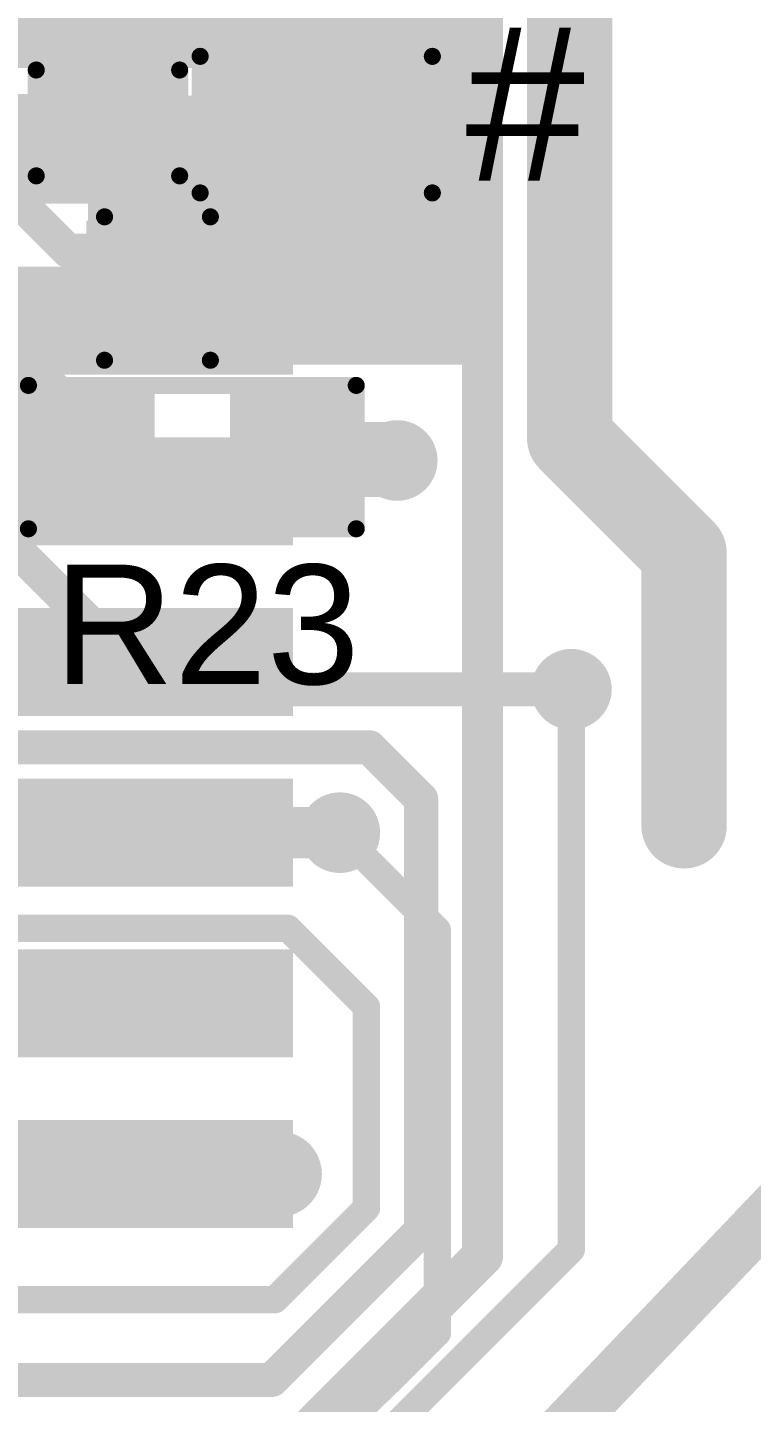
# Model space of a CAD drawing. Header units: millimetres. Extents: x -35.7 to 35.7, y -3.2 to 68.2.
# Drawn here: x 20.59 to 25.98, y 7.09 to 17.32 of the extents above; entities that cross this region are included whole.
import ezdxf

# ---------------------------------------------------------------- set-up
doc = ezdxf.new("R2010")
doc.units = ezdxf.units.MM
for name, color, linetype in [('BottomLayer', 5, 'Continuous'), ('BottomPaste', 16, 'Continuous'), ('BottomSolder', 6, 'Continuous'), ('Mechanical2', 216, 'Continuous'), ('TopLayer', 1, 'Continuous'), ('TopOverlay', 2, 'Continuous'), ('TopPaste', 8, 'Continuous'), ('TopSolder', 216, 'Continuous'), ('ViaHoleLayer', 16, 'Continuous')]:
    doc.layers.add(name, color=color, linetype=linetype)
doc.styles.add('Arial', font='', dxfattribs={"height": 0.2})
doc.styles.get('Arial').set_extended_font_data('Arial')

# ---------------------------------------------------------------- blocks, each defined once
blk = doc.blocks.new('16_SOIC_B_37')
at = {"layer": 'BottomLayer'}
for points in [[(-5.649998859999999, 4.7449994), (-3.64999778, 4.7449994), (-3.64999778, 4.145000599999999), (-5.649998859999999, 4.145000599999999)], [(3.65000032, 4.7449994), (5.6500014, 4.7449994), (5.6500014, 4.145000599999999), (3.65000032, 4.145000599999999)], [(-5.649998859999999, 3.474999399999999), (-3.64999778, 3.474999399999999), (-3.64999778, 2.8750006), (-5.649998859999999, 2.8750006)], [(3.65000032, 3.474999399999999), (5.6500014, 3.474999399999999), (5.6500014, 2.8750006), (3.65000032, 2.8750006)], [(-5.649998859999999, 2.2049994), (-3.64999778, 2.2049994), (-3.64999778, 1.6050006), (-5.649998859999999, 1.6050006)], [(3.65000032, 2.2049994), (5.6500014, 2.2049994), (5.6500014, 1.6050006), (3.65000032, 1.6050006)], [(-5.649998859999999, 0.9349994), (-3.64999778, 0.9349994), (-3.64999778, 0.3350006), (-5.649998859999999, 0.3350006)], [(3.65000032, 0.9349994), (5.6500014, 0.9349994), (5.6500014, 0.3350006), (3.65000032, 0.3350006)], [(-5.649998859999999, -0.3350006), (-3.64999778, -0.3350006), (-3.64999778, -0.9349994), (-5.649998859999999, -0.9349994)], [(3.65000032, -0.3350006), (5.6500014, -0.3350006), (5.6500014, -0.9349994), (3.65000032, -0.9349994)], [(-5.649998859999999, -1.6050006), (-3.64999778, -1.6050006), (-3.64999778, -2.2049994), (-5.649998859999999, -2.2049994)], [(3.65000032, -1.6050006), (5.6500014, -1.6050006), (5.6500014, -2.2049994), (3.65000032, -2.2049994)], [(-5.649998859999999, -2.8750006), (-3.64999778, -2.8750006), (-3.64999778, -3.474999399999999), (-5.649998859999999, -3.474999399999999)], [(3.65000032, -2.8750006), (5.6500014, -2.8750006), (5.6500014, -3.474999399999999), (3.65000032, -3.474999399999999)], [(-5.649998859999999, -4.145000599999999), (-3.64999778, -4.145000599999999), (-3.64999778, -4.7449994), (-5.649998859999999, -4.7449994)], [(3.65000032, -4.145000599999999), (5.6500014, -4.145000599999999), (5.6500014, -4.7449994), (3.65000032, -4.7449994)]]:
    blk.add_hatch(color=5, dxfattribs=at).paths.add_polyline_path(points)
at = {"layer": 'BottomPaste'}
for points in [[(-5.649998859999999, 4.7449994), (-3.64999778, 4.7449994), (-3.64999778, 4.145000599999999), (-5.649998859999999, 4.145000599999999)], [(3.65000032, 4.7449994), (5.6500014, 4.7449994), (5.6500014, 4.145000599999999), (3.65000032, 4.145000599999999)], [(-5.649998859999999, 3.474999399999999), (-3.64999778, 3.474999399999999), (-3.64999778, 2.8750006), (-5.649998859999999, 2.8750006)], [(3.65000032, 3.474999399999999), (5.6500014, 3.474999399999999), (5.6500014, 2.8750006), (3.65000032, 2.8750006)], [(-5.649998859999999, 2.2049994), (-3.64999778, 2.2049994), (-3.64999778, 1.6050006), (-5.649998859999999, 1.6050006)], [(3.65000032, 2.2049994), (5.6500014, 2.2049994), (5.6500014, 1.6050006), (3.65000032, 1.6050006)], [(-5.649998859999999, 0.9349994), (-3.64999778, 0.9349994), (-3.64999778, 0.3350006), (-5.649998859999999, 0.3350006)], [(3.65000032, 0.9349994), (5.6500014, 0.9349994), (5.6500014, 0.3350006), (3.65000032, 0.3350006)], [(-5.649998859999999, -0.3350006), (-3.64999778, -0.3350006), (-3.64999778, -0.9349994), (-5.649998859999999, -0.9349994)], [(3.65000032, -0.3350006), (5.6500014, -0.3350006), (5.6500014, -0.9349994), (3.65000032, -0.9349994)], [(-5.649998859999999, -1.6050006), (-3.64999778, -1.6050006), (-3.64999778, -2.2049994), (-5.649998859999999, -2.2049994)], [(3.65000032, -1.6050006), (5.6500014, -1.6050006), (5.6500014, -2.2049994), (3.65000032, -2.2049994)], [(-5.649998859999999, -2.8750006), (-3.64999778, -2.8750006), (-3.64999778, -3.474999399999999), (-5.649998859999999, -3.474999399999999)], [(3.65000032, -2.8750006), (5.6500014, -2.8750006), (5.6500014, -3.474999399999999), (3.65000032, -3.474999399999999)], [(-5.649998859999999, -4.145000599999999), (-3.64999778, -4.145000599999999), (-3.64999778, -4.7449994), (-5.649998859999999, -4.7449994)], [(3.65000032, -4.145000599999999), (5.6500014, -4.145000599999999), (5.6500014, -4.7449994), (3.65000032, -4.7449994)]]:
    blk.add_hatch(color=16, dxfattribs=at).paths.add_polyline_path(points)
at = {"layer": 'BottomSolder'}
for points in [[(-5.75159886, 4.8465994), (-3.54839778, 4.8465994), (-3.54839778, 4.0434006), (-5.75159886, 4.0434006)], [(3.54840032, 4.8465994), (5.7516014, 4.8465994), (5.7516014, 4.0434006), (3.54840032, 4.0434006)], [(-5.75159886, 3.5765994), (-3.54839778, 3.5765994), (-3.54839778, 2.7734006), (-5.75159886, 2.7734006)], [(3.54840032, 3.5765994), (5.7516014, 3.5765994), (5.7516014, 2.7734006), (3.54840032, 2.7734006)], [(-5.75159886, 2.3065994), (-3.54839778, 2.3065994), (-3.54839778, 1.5034006), (-5.75159886, 1.5034006)], [(3.54840032, 2.3065994), (5.7516014, 2.3065994), (5.7516014, 1.5034006), (3.54840032, 1.5034006)], [(-5.75159886, 1.0365994), (-3.54839778, 1.0365994), (-3.54839778, 0.2334006), (-5.75159886, 0.2334006)], [(3.54840032, 1.0365994), (5.7516014, 1.0365994), (5.7516014, 0.2334006), (3.54840032, 0.2334006)], [(-5.75159886, -0.2334006), (-3.54839778, -0.2334006), (-3.54839778, -1.0365994), (-5.75159886, -1.0365994)], [(3.54840032, -0.2334006), (5.7516014, -0.2334006), (5.7516014, -1.0365994), (3.54840032, -1.0365994)], [(-5.75159886, -1.5034006), (-3.54839778, -1.5034006), (-3.54839778, -2.3065994), (-5.75159886, -2.3065994)], [(3.54840032, -1.5034006), (5.7516014, -1.5034006), (5.7516014, -2.3065994), (3.54840032, -2.3065994)], [(-5.75159886, -2.7734006), (-3.54839778, -2.7734006), (-3.54839778, -3.5765994), (-5.75159886, -3.5765994)], [(3.54840032, -2.7734006), (5.7516014, -2.7734006), (5.7516014, -3.5765994), (3.54840032, -3.5765994)], [(-5.75159886, -4.0434006), (-3.54839778, -4.0434006), (-3.54839778, -4.8465994), (-5.75159886, -4.8465994)], [(3.54840032, -4.0434006), (5.7516014, -4.0434006), (5.7516014, -4.8465994), (3.54840032, -4.8465994)]]:
    blk.add_hatch(color=6, dxfattribs=at).paths.add_polyline_path(points)
blk = doc.blocks.new('CAP_0603_104')
at = {"layer": 'TopLayer'}
for points in [[(-0.3809999999999999, 0.4445), (-0.3809999999999999, -0.4445), (-1.143, -0.4445), (-1.143, 0.4445)], [(1.143, 0.4445), (1.143, -0.4445), (0.3809999999999999, -0.4445), (0.3809999999999999, 0.4445)]]:
    blk.add_hatch(color=1, dxfattribs=at).paths.add_polyline_path(points)
at = {"layer": 'TopPaste'}
for points in [[(-0.3809999999999999, 0.4445), (-0.3809999999999999, -0.4445), (-1.143, -0.4445), (-1.143, 0.4445)], [(1.143, 0.4445), (1.143, -0.4445), (0.3809999999999999, -0.4445), (0.3809999999999999, 0.4445)]]:
    blk.add_hatch(color=8, dxfattribs=at).paths.add_polyline_path(points)
at = {"layer": 'TopSolder'}
for points in [[(-0.2794, 0.5460999999999999), (-0.2794, -0.5460999999999999), (-1.2446, -0.5460999999999999), (-1.2446, 0.5460999999999999)], [(1.2446, 0.5460999999999999), (1.2446, -0.5460999999999999), (0.2794, -0.5460999999999999), (0.2794, 0.5460999999999999)]]:
    blk.add_hatch(color=216, dxfattribs=at).paths.add_polyline_path(points)
at = {"layer": 'TopOverlay', "const_width": 0.127}
for points in [[(-1.2446, 0.5334), (-1.2446, -0.5334)], [(-1.2446, 0.5334), (-0.4571999999999999, 0.5334)], [(0.4571999999999999, 0.5334), (1.2446, 0.5334)], [(1.2446, 0.5334), (1.2446, -0.5334)], [(-1.2446, -0.5334), (-0.4571999999999999, -0.5334)], [(0.4571999999999999, -0.5334), (1.2446, -0.5334)]]:
    blk.add_lwpolyline(points, dxfattribs=at)
at = {"layer": 'TopOverlay', "const_width": 0.0635}
for points in [[(-1.27635, 0.5334, 1), (-1.21285, 0.5334, 1)], [(-1.27635, 0.5334, 1), (-1.21285, 0.5334, 1)], [(-0.4889499999999999, 0.5334, 1), (-0.42545, 0.5334, 1)], [(0.42545, 0.5334, 1), (0.4889499999999999, 0.5334, 1)], [(1.21285, 0.5334, 1), (1.27635, 0.5334, 1)], [(1.21285, 0.5334, 1), (1.27635, 0.5334, 1)], [(-1.27635, -0.5334, 1), (-1.21285, -0.5334, 1)], [(-1.27635, -0.5334, 1), (-1.21285, -0.5334, 1)], [(-0.4889499999999999, -0.5334, 1), (-0.42545, -0.5334, 1)], [(0.42545, -0.5334, 1), (0.4889499999999999, -0.5334, 1)], [(1.21285, -0.5334, 1), (1.27635, -0.5334, 1)], [(1.21285, -0.5334, 1), (1.27635, -0.5334, 1)]]:
    blk.add_lwpolyline(points, format="xyb", close=True, dxfattribs=at)
blk = doc.blocks.new('CAP0805_105')
at = {"layer": 'TopLayer'}
for points in [[(-1.524, 0.7619999999999999), (-0.508, 0.7619999999999999), (-0.508, -0.7619999999999999), (-1.524, -0.7619999999999999)], [(0.508, 0.7619999999999999), (1.524, 0.7619999999999999), (1.524, -0.7619999999999999), (0.508, -0.7619999999999999)]]:
    blk.add_hatch(color=1, dxfattribs=at).paths.add_polyline_path(points)
at = {"layer": 'TopPaste'}
for points in [[(-1.524, 0.7619999999999999), (-0.508, 0.7619999999999999), (-0.508, -0.7619999999999999), (-1.524, -0.7619999999999999)], [(0.508, 0.7619999999999999), (1.524, 0.7619999999999999), (1.524, -0.7619999999999999), (0.508, -0.7619999999999999)]]:
    blk.add_hatch(color=8, dxfattribs=at).paths.add_polyline_path(points)
at = {"layer": 'TopSolder'}
for points in [[(-1.6256, 0.8636), (-0.4064, 0.8636), (-0.4064, -0.8636), (-1.6256, -0.8636)], [(0.4064, 0.8636), (1.6256, 0.8636), (1.6256, -0.8636), (0.4064, -0.8636)]]:
    blk.add_hatch(color=216, dxfattribs=at).paths.add_polyline_path(points)
at = {"layer": 'TopOverlay', "const_width": 0.127}
for points in [[(-0.6096, 0.8636), (-1.6256, 0.8636)], [(-1.6256, -0.8636), (-1.6256, 0.8636)], [(1.6256, 0.8636), (0.6096, 0.8636)], [(1.6256, -0.8636), (1.6256, 0.8636)], [(-0.6096, -0.8636), (-1.6256, -0.8636)], [(1.6256, -0.8636), (0.6096, -0.8636)]]:
    blk.add_lwpolyline(points, dxfattribs=at)
at = {"layer": 'TopOverlay', "const_width": 0.0635}
for points in [[(-1.65735, 0.8636, 1), (-1.59385, 0.8636, 1)], [(-1.65735, 0.8636, 1), (-1.59385, 0.8636, 1)], [(-0.64135, 0.8636, 1), (-0.57785, 0.8636, 1)], [(0.57785, 0.8636, 1), (0.64135, 0.8636, 1)], [(1.59385, 0.8636, 1), (1.65735, 0.8636, 1)], [(1.59385, 0.8636, 1), (1.65735, 0.8636, 1)], [(-1.65735, -0.8636, 1), (-1.59385, -0.8636, 1)], [(-1.65735, -0.8636, 1), (-1.59385, -0.8636, 1)], [(-0.64135, -0.8636, 1), (-0.57785, -0.8636, 1)], [(0.57785, -0.8636, 1), (0.64135, -0.8636, 1)], [(1.59385, -0.8636, 1), (1.65735, -0.8636, 1)], [(1.59385, -0.8636, 1), (1.65735, -0.8636, 1)]]:
    blk.add_lwpolyline(points, format="xyb", close=True, dxfattribs=at)
blk = doc.blocks.new('CAP_0603_112')
at = {"layer": 'TopLayer'}
for points in [[(-0.3809999999999999, 0.4445), (-0.3810000000000001, -0.4445), (-1.143, -0.4445), (-1.143, 0.4445)], [(1.143, 0.4445), (1.143, -0.4445), (0.3809999999999999, -0.4445), (0.3810000000000001, 0.4445)]]:
    blk.add_hatch(color=1, dxfattribs=at).paths.add_polyline_path(points)
at = {"layer": 'TopPaste'}
for points in [[(-0.3809999999999999, 0.4445), (-0.3810000000000001, -0.4445), (-1.143, -0.4445), (-1.143, 0.4445)], [(1.143, 0.4445), (1.143, -0.4445), (0.3809999999999999, -0.4445), (0.3810000000000001, 0.4445)]]:
    blk.add_hatch(color=8, dxfattribs=at).paths.add_polyline_path(points)
at = {"layer": 'TopSolder'}
for points in [[(-0.3210001199999999, 0.5044998799999999), (-0.3210001200000001, -0.50449988), (-1.20299988, -0.5044998799999999), (-1.20299988, 0.50449988)], [(1.20299988, 0.5044998799999999), (1.20299988, -0.50449988), (0.3210001199999999, -0.5044998799999999), (0.3210001200000001, 0.50449988)]]:
    blk.add_hatch(color=216, dxfattribs=at).paths.add_polyline_path(points)
at = {"layer": 'TopOverlay', "const_width": 0.127}
for points in [[(-1.2446, 0.5334), (-0.4571999999999999, 0.5334)], [(-1.2446, -0.5334), (-1.2446, 0.5334)], [(0.4571999999999999, 0.5334), (1.2446, 0.5334)], [(1.2446, -0.5334), (1.2446, 0.5334)], [(-1.2446, -0.5334), (-0.4571999999999999, -0.5334)], [(0.4571999999999999, -0.5334), (1.2446, -0.5334)]]:
    blk.add_lwpolyline(points, dxfattribs=at)
at = {"layer": 'TopOverlay', "const_width": 0.0635}
for points in [[(-1.27635, 0.5334, 1), (-1.21285, 0.5334, 1)], [(-1.27635, 0.5334, 1), (-1.21285, 0.5334, 1)], [(-0.4889499999999999, 0.5334, 1), (-0.42545, 0.5334, 1)], [(0.42545, 0.5334, 1), (0.4889499999999999, 0.5334, 1)], [(1.21285, 0.5334, 1), (1.27635, 0.5334, 1)], [(1.21285, 0.5334, 1), (1.27635, 0.5334, 1)], [(-1.27635, -0.5334, 1), (-1.21285, -0.5334, 1)], [(-1.27635, -0.5334, 1), (-1.21285, -0.5334, 1)], [(-0.4889499999999999, -0.5334, 1), (-0.42545, -0.5334, 1)], [(0.42545, -0.5334, 1), (0.4889499999999999, -0.5334, 1)], [(1.21285, -0.5334, 1), (1.27635, -0.5334, 1)], [(1.21285, -0.5334, 1), (1.27635, -0.5334, 1)]]:
    blk.add_lwpolyline(points, format="xyb", close=True, dxfattribs=at)
blk = doc.blocks.new('RES0603_149')
at = {"layer": 'TopLayer'}
for points in [[(-0.3809999999999999, 0.4445), (-0.3809999999999999, -0.4445), (-1.143, -0.4445), (-1.143, 0.4445)], [(1.143, 0.4445), (1.143, -0.4445), (0.3809999999999999, -0.4445), (0.3809999999999999, 0.4445)]]:
    blk.add_hatch(color=1, dxfattribs=at).paths.add_polyline_path(points)
at = {"layer": 'TopPaste'}
for points in [[(-0.3809999999999999, 0.4445), (-0.3809999999999999, -0.4445), (-1.143, -0.4445), (-1.143, 0.4445)], [(1.143, 0.4445), (1.143, -0.4445), (0.3809999999999999, -0.4445), (0.3809999999999999, 0.4445)]]:
    blk.add_hatch(color=8, dxfattribs=at).paths.add_polyline_path(points)
at = {"layer": 'TopSolder'}
for points in [[(-0.2794, 0.5460999999999999), (-0.2794, -0.5460999999999999), (-1.2446, -0.5460999999999999), (-1.2446, 0.5460999999999999)], [(1.2446, 0.5460999999999999), (1.2446, -0.5460999999999999), (0.2794, -0.5460999999999999), (0.2794, 0.5460999999999999)]]:
    blk.add_hatch(color=216, dxfattribs=at).paths.add_polyline_path(points)
at = {"layer": 'TopOverlay', "const_width": 0.127}
for points in [[(1.2192, 0.5334), (-1.2192, 0.5334)], [(-1.2192, 0.5334), (-1.2192, -0.5334)], [(1.2192, 0.5334), (1.2192, -0.5334)], [(1.2192, -0.5334), (-1.2192, -0.5334)]]:
    blk.add_lwpolyline(points, dxfattribs=at)
at = {"layer": 'TopOverlay', "const_width": 0.0635}
for points in [[(-1.25095, 0.5334, 1), (-1.18745, 0.5334, 1)], [(-1.25095, 0.5334, 1), (-1.18745, 0.5334, 1)], [(1.18745, 0.5334, 1), (1.25095, 0.5334, 1)], [(1.18745, 0.5334, 1), (1.25095, 0.5334, 1)], [(-1.25095, -0.5334, 1), (-1.18745, -0.5334, 1)], [(-1.25095, -0.5334, 1), (-1.18745, -0.5334, 1)], [(1.18745, -0.5334, 1), (1.25095, -0.5334, 1)], [(1.18745, -0.5334, 1), (1.25095, -0.5334, 1)]]:
    blk.add_lwpolyline(points, format="xyb", close=True, dxfattribs=at)

msp = doc.modelspace()

# ---------------------------------------------------------------- hatches: boundary and pattern name
at = {"layer": 'BottomLayer'}
for points in [[(20.42064496, 17.272), (21.5646, 17.272), (21.5646, 19.7104), (20.42064496, 19.7104)], [(24.12831344, 17.01799746), (24.12831344, 17.98319746), (20.41400032, 17.98319746), (20.41400032, 17.01799746)]]:
    msp.add_hatch(color=5, dxfattribs=at).paths.add_polyline_path(points)
h = msp.add_hatch(color=5, dxfattribs=at)
edge = h.paths.add_edge_path()
edge.add_arc((23.1902, 15.4686), 0.2999994, 0, 360)
h = msp.add_hatch(color=5, dxfattribs=at)
edge = h.paths.add_edge_path()
edge.add_arc((23.3426, 14.097), 0.2999994, 0, 360)
h = msp.add_hatch(color=5, dxfattribs=at)
edge = h.paths.add_edge_path()
edge.add_arc((24.638, 12.3952), 0.2999994, 0, 360)
h = msp.add_hatch(color=5, dxfattribs=at)
edge = h.paths.add_edge_path()
edge.add_arc((25.4762, 11.3792), 0.2999994, 0, 360)
h = msp.add_hatch(color=5, dxfattribs=at)
edge = h.paths.add_edge_path()
edge.add_arc((22.9156006, 11.3284), 0.2999994, 0, 360)
h = msp.add_hatch(color=5, dxfattribs=at)
edge = h.paths.add_edge_path()
edge.add_arc((22.46479886, 8.7884), 0.2999994, 0, 360)
at = {"layer": 'BottomSolder'}
h = msp.add_hatch(color=6, dxfattribs=at)
edge = h.paths.add_edge_path()
edge.add_arc((23.1902, 15.4686), 0.1499997, 0, 360)
h = msp.add_hatch(color=6, dxfattribs=at)
edge = h.paths.add_edge_path()
edge.add_arc((23.3426, 14.097), 0.1499997, 0, 360)
h = msp.add_hatch(color=6, dxfattribs=at)
edge = h.paths.add_edge_path()
edge.add_arc((24.638, 12.3952), 0.1499997, 0, 360)
h = msp.add_hatch(color=6, dxfattribs=at)
edge = h.paths.add_edge_path()
edge.add_arc((22.9156006, 11.3284), 0.1499997, 0, 360)
h = msp.add_hatch(color=6, dxfattribs=at)
edge = h.paths.add_edge_path()
edge.add_arc((25.4762, 11.3792), 0.1499997, 0, 360)
h = msp.add_hatch(color=6, dxfattribs=at)
edge = h.paths.add_edge_path()
edge.add_arc((22.46479886, 8.7884), 0.1499997, 0, 360)
at = {"layer": 'TopLayer'}
for points in [[(21.9456, 14.8336), (23.8506, 14.8336), (23.8506, 17.272), (21.9456, 17.272)], [(23.8506, 14.80945222), (23.8506, 16.10485222), (21.04267064, 16.10485222), (21.04267064, 14.80945222)]]:
    msp.add_hatch(color=1, dxfattribs=at).paths.add_polyline_path(points)
h = msp.add_hatch(color=1, dxfattribs=at)
edge = h.paths.add_edge_path()
edge.add_arc((23.1902, 15.4686), 0.2999994, 0, 360)
h = msp.add_hatch(color=1, dxfattribs=at)
edge = h.paths.add_edge_path()
edge.add_arc((23.3426, 14.097), 0.2999994, 0, 360)
h = msp.add_hatch(color=1, dxfattribs=at)
edge = h.paths.add_edge_path()
edge.add_arc((24.638, 12.3952), 0.2999994, 0, 360)
h = msp.add_hatch(color=1, dxfattribs=at)
edge = h.paths.add_edge_path()
edge.add_arc((25.4762, 11.3792), 0.2999994, 0, 360)
h = msp.add_hatch(color=1, dxfattribs=at)
edge = h.paths.add_edge_path()
edge.add_arc((22.9156006, 11.3284), 0.2999994, 0, 360)
h = msp.add_hatch(color=1, dxfattribs=at)
edge = h.paths.add_edge_path()
edge.add_arc((22.46479886, 8.7884), 0.2999994, 0, 360)
at = {"layer": 'TopSolder'}
h = msp.add_hatch(color=216, dxfattribs=at)
edge = h.paths.add_edge_path()
edge.add_arc((23.1902, 15.4686), 0.1499997, 0, 360)
h = msp.add_hatch(color=216, dxfattribs=at)
edge = h.paths.add_edge_path()
edge.add_arc((23.3426, 14.097), 0.1499997, 0, 360)
h = msp.add_hatch(color=216, dxfattribs=at)
edge = h.paths.add_edge_path()
edge.add_arc((24.638, 12.3952), 0.1499997, 0, 360)
h = msp.add_hatch(color=216, dxfattribs=at)
edge = h.paths.add_edge_path()
edge.add_arc((22.9156006, 11.3284), 0.1499997, 0, 360)
h = msp.add_hatch(color=216, dxfattribs=at)
edge = h.paths.add_edge_path()
edge.add_arc((25.4762, 11.3792), 0.1499997, 0, 360)
h = msp.add_hatch(color=216, dxfattribs=at)
edge = h.paths.add_edge_path()
edge.add_arc((22.46479886, 8.7884), 0.1499997, 0, 360)
at = {"layer": 'ViaHoleLayer'}
h = msp.add_hatch(color=16, dxfattribs=at)
edge = h.paths.add_edge_path()
edge.add_arc((23.1902, 15.4686), 0.1499997, 0, 360)
h = msp.add_hatch(color=16, dxfattribs=at)
edge = h.paths.add_edge_path()
edge.add_arc((23.3426, 14.097), 0.1499997, 0, 360)
h = msp.add_hatch(color=16, dxfattribs=at)
edge = h.paths.add_edge_path()
edge.add_arc((24.638, 12.3952), 0.1499997, 0, 360)
h = msp.add_hatch(color=16, dxfattribs=at)
edge = h.paths.add_edge_path()
edge.add_arc((22.9156006, 11.3284), 0.1499997, 0, 360)
h = msp.add_hatch(color=16, dxfattribs=at)
edge = h.paths.add_edge_path()
edge.add_arc((25.4762, 11.3792), 0.1499997, 0, 360)
h = msp.add_hatch(color=16, dxfattribs=at)
edge = h.paths.add_edge_path()
edge.add_arc((22.46479886, 8.7884), 0.1499997, 0, 360)

# ---------------------------------------------------------------- linework, layer by layer
at = {"layer": 'BottomLayer'}
for points, const_width in [([(24.6253, 14.26210254), (24.6253, 17.72724166)], 0.635), ([(23.9776, 8.178799999999999), (23.9776, 17.24659746)], 0.3048), ([(19.1262, 16.383), (21.46479832, 16.383)], 0.2032), ([(19.71040254, 15.113), (21.46479832, 15.113)], 0.2032), ([(24.6253, 14.26210254), (25.4762, 13.41120254)], 0.635), ([(20.2216385, 13.89056404), (21.46479832, 13.89056404)], 0.2032), ([(25.4762, 11.3792), (25.4762, 13.41120254)], 0.635), ([(19.47520616, 12.5984), (21.46479832, 12.5984)], 0.2032), ([(24.638, 8.22854336), (24.638, 12.3952)], 0.2032), ([(19.50720254, 11.9634), (23.13591512, 11.9634)], 0.254), ([(23.13591512, 11.9634), (23.5204, 11.57891512)], 0.254), ([(23.5204, 8.368177320000001), (23.5204, 11.57891512)], 0.254), ([(21.46479832, 11.3284), (22.9156006, 11.3284)], 0.3809999999999999), ([(20.0914, 10.6172), (22.5298, 10.6172)], 0.2032), ([(22.5298, 10.6172), (23.114, 10.033)], 0.2032), ([(20.066, 10.0584), (21.46479832, 10.0584)], 0.2032), ([(23.114, 8.53651328), (23.114, 10.033)], 0.2032), ([(21.46479832, 8.7884), (22.46479886, 8.7884)], 0.635), ([(22.43088732, 7.8534006), (23.114, 8.53651328)], 0.2032), ([(22.40971134, 7.257488659999999), (23.5204, 8.368177320000001)], 0.254), ([(22.3266, 6.5278), (23.9776, 8.178799999999999)], 0.3048), ([(22.48361518, 6.074158539999999), (24.638, 8.22854336)], 0.2032), ([(15.0573994, 7.8534006), (22.43088732, 7.8534006)], 0.2032), ([(19.68637414, 7.257488659999999), (22.40971134, 7.257488659999999)], 0.254)]:
    msp.add_lwpolyline(points, dxfattribs=dict(at, const_width=const_width))
for points, const_width in [([(23.9014, 17.24659746, 1), (24.0538, 17.24659746, 1)], 0.1524), ([(21.41399832, 16.383, 1), (21.51559832, 16.383, 1)], 0.1016), ([(21.41399832, 15.113, 1), (21.51559832, 15.113, 1)], 0.1016), ([(24.46655, 14.26210254, 1), (24.78405, 14.26210254, 1)], 0.3175), ([(24.46655, 14.26210254, 1), (24.78405, 14.26210254, 1)], 0.3175), ([(21.41399832, 13.89056404, 1), (21.51559832, 13.89056404, 1)], 0.1016), ([(25.31745, 13.41120254, 1), (25.63495, 13.41120254, 1)], 0.3175), ([(25.31745, 13.41120254, 1), (25.63495, 13.41120254, 1)], 0.3175), ([(21.41399832, 12.5984, 1), (21.51559832, 12.5984, 1)], 0.1016), ([(24.5872, 12.3952, 1), (24.6888, 12.3952, 1)], 0.1016), ([(23.07241512, 11.9634, 1), (23.19941512, 11.9634, 1)], 0.127), ([(23.07241512, 11.9634, 1), (23.19941512, 11.9634, 1)], 0.127), ([(23.4569, 11.57891512, 1), (23.5839, 11.57891512, 1)], 0.127), ([(23.4569, 11.57891512, 1), (23.5839, 11.57891512, 1)], 0.127), ([(25.31745, 11.3792, 1), (25.63495, 11.3792, 1)], 0.3175), ([(21.36954832, 11.3284, 1), (21.56004832, 11.3284, 1)], 0.1905), ([(22.8203506, 11.3284, 1), (23.0108506, 11.3284, 1)], 0.1905), ([(22.479, 10.6172, 1), (22.5806, 10.6172, 1)], 0.1016), ([(22.479, 10.6172, 1), (22.5806, 10.6172, 1)], 0.1016), ([(21.41399832, 10.0584, 1), (21.51559832, 10.0584, 1)], 0.1016), ([(23.0632, 10.033, 1), (23.1648, 10.033, 1)], 0.1016), ([(23.0632, 10.033, 1), (23.1648, 10.033, 1)], 0.1016), ([(21.30604832, 8.7884, 1), (21.62354832, 8.7884, 1)], 0.3175), ([(22.30604886, 8.7884, 1), (22.62354886, 8.7884, 1)], 0.3175), ([(23.0632, 8.53651328, 1), (23.1648, 8.53651328, 1)], 0.1016), ([(23.0632, 8.53651328, 1), (23.1648, 8.53651328, 1)], 0.1016), ([(23.4569, 8.368177320000001, 1), (23.5839, 8.368177320000001, 1)], 0.127), ([(23.4569, 8.368177320000001, 1), (23.5839, 8.368177320000001, 1)], 0.127), ([(23.9014, 8.178799999999999, 1), (24.0538, 8.178799999999999, 1)], 0.1524), ([(23.9014, 8.178799999999999, 1), (24.0538, 8.178799999999999, 1)], 0.1524), ([(24.5872, 8.22854336, 1), (24.6888, 8.22854336, 1)], 0.1016), ([(24.5872, 8.22854336, 1), (24.6888, 8.22854336, 1)], 0.1016), ([(22.38008732, 7.8534006, 1), (22.48168732, 7.8534006, 1)], 0.1016), ([(22.38008732, 7.8534006, 1), (22.48168732, 7.8534006, 1)], 0.1016), ([(22.34621134, 7.257488659999999, 1), (22.47321134, 7.257488659999999, 1)], 0.127), ([(22.34621134, 7.257488659999999, 1), (22.47321134, 7.257488659999999, 1)], 0.127)]:
    msp.add_lwpolyline(points, format="xyb", close=True, dxfattribs=dict(at, const_width=const_width))
at = {"layer": 'Mechanical2', "const_width": 0.3809999999999999}
msp.add_lwpolyline([(30.74390092, 14.75000098, -0.2679491924311226), (0, -2.99999908)], format="xyb", dxfattribs=at)
at = {"layer": 'TopLayer'}
for points, const_width in [([(22.74024408, 16.02015592), (22.74024408, 16.6972361)], 0.5588), ([(20.46402054, 16.6972361), (21.31784408, 16.6972361)], 0.254), ([(20.1033634, 16.4472366), (20.89404762, 15.65655238)], 0.254), ([(22.5330639, 15.4686), (22.9235, 15.8590361)], 0.889), ([(22.4409, 15.3764361), (22.5330639, 15.4686)], 0.889), ([(20.89404762, 15.65655238), (21.21624408, 15.65655238)], 0.254), ([(21.21624408, 15.65655238), (21.47024408, 15.40255238)], 0.254), ([(22.44663532, 15.45715222), (22.4580831, 15.4686)], 0.5588), ([(22.4580831, 15.4686), (22.5330639, 15.4686)], 0.5588), ([(22.5330639, 15.4686), (23.1902, 15.4686)], 0.5588), ([(18.49599298, 15.44723606), (21.54802904, 12.3952)], 0.254), ([(20.00974408, 15.14192044), (21.0312, 14.12046452)], 0.635), ([(21.47024408, 15.3764361), (21.47024408, 15.40255238)], 0.254), ([(21.0312, 14.12046452), (21.0312, 14.1478)], 0.635), ([(21.0312, 14.1478), (21.0566, 14.1224)], 0.5588), ([(22.5806, 14.1224), (22.59811838, 14.10488162)], 0.5588), ([(22.59811838, 14.10488162), (23.3426, 14.10488162)], 0.5588), ([(21.54802904, 12.3952), (24.638, 12.3952)], 0.254), ([(22.9156006, 11.3284), (23.6419644, 10.6020362)], 0.2032), ([(23.6419644, 7.60790706), (23.6419644, 10.6020362)], 0.2032), ([(23.33596298, 7.30190564), (23.6419644, 7.60790706)], 0.2032), ([(20.59613356, 4.644273159999999), (23.33596298, 7.30190564)], 0.2032)]:
    msp.add_lwpolyline(points, dxfattribs=dict(at, const_width=const_width))
for points, const_width in [([(22.60054408, 16.6972361, 1), (22.87994408, 16.6972361, 1)], 0.2794), ([(21.25434408, 16.6972361, 1), (21.38134408, 16.6972361, 1)], 0.127), ([(22.60054408, 16.02015592, 1), (22.87994408, 16.02015592, 1)], 0.2794), ([(22.70125, 15.8590361, 1), (23.14575, 15.8590361, 1)], 0.4445), ([(22.3108139, 15.4686, 1), (22.7553139, 15.4686, 1)], 0.4445), ([(22.3108139, 15.4686, 1), (22.7553139, 15.4686, 1)], 0.4445), ([(20.83054762, 15.65655238, 1), (20.95754762, 15.65655238, 1)], 0.127), ([(20.83054762, 15.65655238, 1), (20.95754762, 15.65655238, 1)], 0.127), ([(21.15274408, 15.65655238, 1), (21.27974408, 15.65655238, 1)], 0.127), ([(21.15274408, 15.65655238, 1), (21.27974408, 15.65655238, 1)], 0.127), ([(22.21865, 15.3764361, 1), (22.66315, 15.3764361, 1)], 0.4445), ([(22.30693532, 15.45715222, 1), (22.58633532, 15.45715222, 1)], 0.2794), ([(22.3183831, 15.4686, 1), (22.5977831, 15.4686, 1)], 0.2794), ([(22.3183831, 15.4686, 1), (22.5977831, 15.4686, 1)], 0.2794), ([(22.3933639, 15.4686, 1), (22.6727639, 15.4686, 1)], 0.2794), ([(22.3933639, 15.4686, 1), (22.6727639, 15.4686, 1)], 0.2794), ([(23.0505, 15.4686, 1), (23.3299, 15.4686, 1)], 0.2794), ([(21.40674408, 15.40255238, 1), (21.53374408, 15.40255238, 1)], 0.127), ([(21.40674408, 15.40255238, 1), (21.53374408, 15.40255238, 1)], 0.127), ([(21.40674408, 15.3764361, 1), (21.53374408, 15.3764361, 1)], 0.127), ([(20.87245, 14.1478, 1), (21.18995, 14.1478, 1)], 0.3175), ([(20.87245, 14.12046452, 1), (21.18995, 14.12046452, 1)], 0.3175), ([(20.87245, 14.12046452, 1), (21.18995, 14.12046452, 1)], 0.3175), ([(20.8915, 14.1478, 1), (21.1709, 14.1478, 1)], 0.2794), ([(20.9169, 14.1224, 1), (21.1963, 14.1224, 1)], 0.2794), ([(22.4409, 14.1224, 1), (22.7203, 14.1224, 1)], 0.2794), ([(22.45841838, 14.10488162, 1), (22.73781838, 14.10488162, 1)], 0.2794), ([(22.45841838, 14.10488162, 1), (22.73781838, 14.10488162, 1)], 0.2794), ([(23.2029, 14.10488162, 1), (23.4823, 14.10488162, 1)], 0.2794), ([(21.48452904, 12.3952, 1), (21.61152904, 12.3952, 1)], 0.127), ([(21.48452904, 12.3952, 1), (21.61152904, 12.3952, 1)], 0.127), ([(24.5745, 12.3952, 1), (24.7015, 12.3952, 1)], 0.127), ([(22.8648006, 11.3284, 1), (22.9664006, 11.3284, 1)], 0.1016), ([(23.5911644, 10.6020362, 1), (23.6927644, 10.6020362, 1)], 0.1016), ([(23.5911644, 10.6020362, 1), (23.6927644, 10.6020362, 1)], 0.1016), ([(23.5911644, 7.60790706, 1), (23.6927644, 7.60790706, 1)], 0.1016), ([(23.5911644, 7.60790706, 1), (23.6927644, 7.60790706, 1)], 0.1016), ([(23.28516298, 7.30190564, 1), (23.38676298, 7.30190564, 1)], 0.1016), ([(23.28516298, 7.30190564, 1), (23.38676298, 7.30190564, 1)], 0.1016)]:
    msp.add_lwpolyline(points, format="xyb", close=True, dxfattribs=dict(at, const_width=const_width))

# ---------------------------------------------------------------- block references
for name, p, rotation in [('CAP0805_105', (22.74024408, 17.7132361), 270), ('CAP_0603_104', (21.19084408, 17.4592361), 90), ('16_SOIC_B_37', (16.8148, 13.2334), 180), ('RES0603_149', (21.8186, 14.1224), 180)]:
    msp.add_blockref(name, p, dxfattribs=dict(rotation=rotation))
msp.add_blockref('CAP_0603_112', (20.70824408, 15.3764361))

# ---------------------------------------------------------------- texts
at = {"layer": 'TopOverlay', "style": 'Arial'}
msp.add_text('#', height=1.143, rotation=360, dxfattribs=at).set_placement((23.8506, 16.1798))
msp.add_text('R23', height=0.889, dxfattribs=at).set_placement((20.78604936, 12.43344478))

doc.saveas('drawing.dxf')
